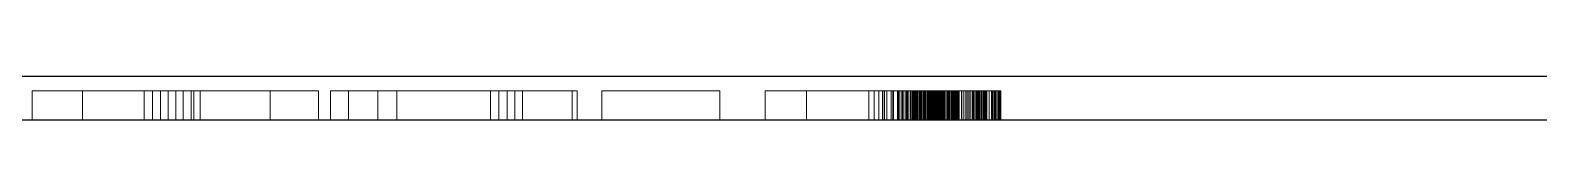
# Paper-space layout '01_三视图' of a CAD drawing. Header units: millimetres. Extents: x 8 to 412, y 8 to 289.
# Drawn here: x 160.76 to 171.17, y 54.5 to 54.8 of the extents above; entities that cross this region are included whole.
import ezdxf

# ---------------------------------------------------------------- set-up
doc = ezdxf.new("R2010")
doc.units = ezdxf.units.MM
doc.linetypes.add('WP_HIDDEN', pattern=[2.3, 1.5, -0.8])
doc.layers.add('HIDDEN', color=7, linetype='WP_HIDDEN', lineweight=13)
doc.layers.add('VISIBLE', color=7, linetype='CONTINUOUS', lineweight=25)

psp = doc.layouts.new('01_三视图')

# ---------------------------------------------------------------- linework, layer by layer
at = {"layer": 'HIDDEN'}
for points in [[(160.777, 54.5), (160.777, 54.7)], [(160.777, 54.7), (161.607, 54.7)], [(161.123, 54.7), (160.777, 54.7)], [(161.123, 54.5), (161.123, 54.7)], [(161.548, 54.7), (161.123, 54.7)], [(161.548, 54.5), (161.548, 54.7)], [(161.606, 54.7), (161.548, 54.7)], [(161.606, 54.5), (161.606, 54.7)], [(161.661, 54.7), (161.606, 54.7)], [(161.607, 54.5), (161.607, 54.7)], [(161.607, 54.7), (161.891, 54.7)], [(161.661, 54.5), (161.661, 54.7)], [(161.715, 54.7), (161.661, 54.7)], [(161.715, 54.5), (161.715, 54.7)], [(161.767, 54.7), (161.715, 54.7)], [(161.818, 54.7), (161.767, 54.7)], [(161.767, 54.5), (161.767, 54.7)], [(161.874, 54.7), (161.818, 54.7)], [(161.818, 54.5), (161.818, 54.7)], [(161.935, 54.7), (161.874, 54.7)], [(161.874, 54.5), (161.874, 54.7)], [(161.891, 54.5), (161.891, 54.7)], [(161.891, 54.7), (162.751, 54.7)], [(162.002, 54.7), (161.935, 54.7)], [(161.935, 54.5), (161.935, 54.7)], [(162.419, 54.7), (162.002, 54.7)], [(162.751, 54.7), (162.419, 54.7)], [(162.419, 54.5), (162.419, 54.7)], [(162.751, 54.5), (162.751, 54.7)], [(162.834, 54.5), (162.834, 54.7)], [(162.834, 54.7), (164.536, 54.7)], [(163.937, 54.7), (162.834, 54.7)], [(164.501, 54.7), (162.959, 54.7)], [(162.959, 54.5), (162.959, 54.7)], [(162.959, 54.7), (164.16, 54.7)], [(164.536, 54.7), (163.162, 54.7)], [(163.162, 54.5), (163.162, 54.7)], [(163.162, 54.7), (163.293, 54.7)], [(163.293, 54.5), (163.293, 54.7)], [(163.293, 54.7), (164.501, 54.7)], [(163.937, 54.5), (163.937, 54.7)], [(163.995, 54.7), (163.937, 54.7)], [(163.995, 54.5), (163.995, 54.7)], [(164.052, 54.7), (163.995, 54.7)], [(164.052, 54.5), (164.052, 54.7)], [(164.107, 54.7), (164.052, 54.7)], [(164.107, 54.5), (164.107, 54.7)], [(164.16, 54.7), (164.107, 54.7)], [(164.16, 54.5), (164.16, 54.7)], [(164.501, 54.5), (164.501, 54.7)], [(164.536, 54.5), (164.536, 54.7)], [(164.707, 54.5), (164.707, 54.7)], [(164.707, 54.7), (165.519, 54.7)], [(165.519, 54.5), (165.519, 54.7)], [(165.833, 54.5), (165.833, 54.7)], [(165.833, 54.7), (166.654, 54.7)], [(166.641, 54.7), (165.833, 54.7)], [(166.118, 54.7), (166.548, 54.7)], [(166.584, 54.7), (166.118, 54.7)], [(166.118, 54.7), (166.616, 54.7)], [(166.654, 54.7), (166.118, 54.7)], [(166.118, 54.5), (166.118, 54.7)], [(166.548, 54.7), (166.656, 54.7)], [(166.548, 54.5), (166.548, 54.7)], [(166.672, 54.7), (166.584, 54.7)], [(166.584, 54.5), (166.584, 54.7)], [(166.616, 54.7), (166.713, 54.7)], [(166.616, 54.5), (166.616, 54.7)], [(166.641, 54.5), (166.641, 54.7)], [(166.701, 54.7), (166.641, 54.7)], [(166.654, 54.5), (166.654, 54.7)], [(166.654, 54.7), (166.753, 54.7)], [(166.718, 54.7), (166.654, 54.7)], [(166.656, 54.7), (166.703, 54.7)], [(166.656, 54.5), (166.656, 54.7)], [(166.746, 54.7), (166.672, 54.7)], [(166.672, 54.5), (166.672, 54.7)], [(166.701, 54.5), (166.701, 54.7)], [(166.758, 54.7), (166.701, 54.7)], [(166.703, 54.7), (166.746, 54.7)], [(166.703, 54.5), (166.703, 54.7)], [(166.713, 54.7), (166.757, 54.7)], [(166.713, 54.5), (166.713, 54.7)], [(166.772, 54.7), (166.718, 54.7)], [(166.718, 54.5), (166.718, 54.7)], [(166.746, 54.7), (166.785, 54.7)], [(166.779, 54.7), (166.746, 54.7)], [(166.746, 54.5), (166.746, 54.7)], [(166.753, 54.5), (166.753, 54.7)], [(166.753, 54.7), (166.799, 54.7)], [(166.757, 54.7), (166.798, 54.7)], [(166.757, 54.5), (166.757, 54.7)], [(166.758, 54.5), (166.758, 54.7)], [(166.812, 54.7), (166.758, 54.7)], [(166.815, 54.7), (166.772, 54.7)], [(166.772, 54.5), (166.772, 54.7)], [(166.808, 54.7), (166.779, 54.7)], [(166.779, 54.5), (166.779, 54.7)], [(166.785, 54.7), (166.82, 54.7)], [(166.785, 54.5), (166.785, 54.7)], [(166.798, 54.7), (166.835, 54.7)], [(166.798, 54.5), (166.798, 54.7)], [(166.799, 54.5), (166.799, 54.7)], [(166.799, 54.7), (166.844, 54.7)], [(166.833, 54.7), (166.808, 54.7)], [(166.808, 54.5), (166.808, 54.7)], [(166.812, 54.5), (166.812, 54.7)], [(166.863, 54.7), (166.812, 54.7)], [(166.848, 54.7), (166.815, 54.7)], [(166.815, 54.5), (166.815, 54.7)], [(166.82, 54.7), (166.85, 54.7)], [(166.82, 54.5), (166.82, 54.7)], [(166.855, 54.7), (166.833, 54.7)], [(166.833, 54.5), (166.833, 54.7)], [(166.835, 54.7), (166.87, 54.7)], [(166.835, 54.5), (166.835, 54.7)], [(166.844, 54.5), (166.844, 54.7)], [(166.844, 54.7), (166.886, 54.7)], [(166.895, 54.7), (166.848, 54.7)], [(166.848, 54.5), (166.848, 54.7)], [(166.85, 54.7), (166.876, 54.7)], [(166.85, 54.5), (166.85, 54.7)], [(166.882, 54.7), (166.855, 54.7)], [(166.855, 54.5), (166.855, 54.7)], [(166.863, 54.5), (166.863, 54.7)], [(166.911, 54.7), (166.863, 54.7)], [(166.87, 54.7), (166.902, 54.7)], [(166.87, 54.5), (166.87, 54.7)], [(166.876, 54.7), (166.899, 54.7)], [(166.876, 54.5), (166.876, 54.7)], [(166.906, 54.7), (166.882, 54.7)], [(166.882, 54.5), (166.882, 54.7)], [(166.886, 54.5), (166.886, 54.7)], [(166.886, 54.7), (166.927, 54.7)], [(166.938, 54.7), (166.895, 54.7)], [(166.895, 54.5), (166.895, 54.7)], [(166.899, 54.7), (166.921, 54.7)], [(166.899, 54.5), (166.899, 54.7)], [(166.902, 54.7), (166.931, 54.7)], [(166.902, 54.5), (166.902, 54.7)], [(166.929, 54.7), (166.906, 54.7)], [(166.906, 54.5), (166.906, 54.7)], [(166.911, 54.5), (166.911, 54.7)], [(166.956, 54.7), (166.911, 54.7)], [(166.921, 54.7), (166.941, 54.7)], [(166.921, 54.5), (166.921, 54.7)], [(166.927, 54.5), (166.927, 54.7)], [(166.927, 54.7), (166.965, 54.7)], [(166.951, 54.7), (166.929, 54.7)], [(166.929, 54.5), (166.929, 54.7)], [(166.931, 54.7), (166.958, 54.7)], [(166.931, 54.5), (166.931, 54.7)], [(166.977, 54.7), (166.938, 54.7)], [(166.938, 54.5), (166.938, 54.7)], [(166.941, 54.7), (166.96, 54.7)], [(166.941, 54.5), (166.941, 54.7)], [(166.97, 54.7), (166.951, 54.7)], [(166.951, 54.5), (166.951, 54.7)], [(166.956, 54.5), (166.956, 54.7)], [(166.998, 54.7), (166.956, 54.7)], [(166.958, 54.7), (166.983, 54.7)], [(166.958, 54.5), (166.958, 54.7)], [(166.96, 54.7), (166.978, 54.7)], [(166.96, 54.5), (166.96, 54.7)], [(166.965, 54.5), (166.965, 54.7)], [(166.965, 54.7), (167.002, 54.7)], [(166.988, 54.7), (166.97, 54.7)], [(166.97, 54.5), (166.97, 54.7)], [(167.013, 54.7), (166.977, 54.7)], [(166.977, 54.5), (166.977, 54.7)], [(166.978, 54.7), (166.994, 54.7)], [(166.978, 54.5), (166.978, 54.7)], [(166.983, 54.7), (167.006, 54.7)], [(166.983, 54.5), (166.983, 54.7)], [(167.005, 54.7), (166.988, 54.7)], [(166.988, 54.5), (166.988, 54.7)], [(166.994, 54.7), (167.009, 54.7)], [(166.994, 54.5), (166.994, 54.7)], [(166.998, 54.5), (166.998, 54.7)], [(167.037, 54.7), (166.998, 54.7)], [(167.002, 54.5), (167.002, 54.7)], [(167.002, 54.7), (167.036, 54.7)], [(167.019, 54.7), (167.005, 54.7)], [(167.005, 54.5), (167.005, 54.7)], [(167.006, 54.7), (167.029, 54.7)], [(167.006, 54.5), (167.006, 54.7)], [(167.009, 54.7), (167.023, 54.7)], [(167.009, 54.5), (167.009, 54.7)], [(167.029, 54.7), (167.013, 54.7)], [(167.013, 54.5), (167.013, 54.7)], [(167.032, 54.7), (167.019, 54.7)], [(167.019, 54.5), (167.019, 54.7)], [(167.023, 54.7), (167.035, 54.7)], [(167.023, 54.5), (167.023, 54.7)], [(167.029, 54.7), (167.049, 54.7)], [(167.044, 54.7), (167.029, 54.7)], [(167.029, 54.5), (167.029, 54.7)], [(167.029, 54.5), (167.029, 54.7)], [(167.043, 54.7), (167.032, 54.7)], [(167.032, 54.5), (167.032, 54.7)], [(167.035, 54.7), (167.045, 54.7)], [(167.035, 54.5), (167.035, 54.7)], [(167.036, 54.5), (167.036, 54.7)], [(167.036, 54.7), (167.069, 54.7)], [(167.037, 54.5), (167.037, 54.7)], [(167.073, 54.7), (167.037, 54.7)], [(167.053, 54.7), (167.043, 54.7)], [(167.043, 54.5), (167.043, 54.7)], [(167.059, 54.7), (167.044, 54.7)], [(167.044, 54.5), (167.044, 54.7)], [(167.045, 54.7), (167.054, 54.7)], [(167.045, 54.5), (167.045, 54.7)], [(167.049, 54.7), (167.068, 54.7)], [(167.049, 54.5), (167.049, 54.7)], [(167.06, 54.7), (167.053, 54.7)], [(167.053, 54.5), (167.053, 54.7)], [(167.054, 54.5), (167.054, 54.7)], [(167.054, 54.7), (167.09, 54.7)], [(167.101, 54.7), (167.054, 54.7)], [(167.054, 54.7), (167.061, 54.7)], [(167.054, 54.5), (167.054, 54.7)], [(167.073, 54.7), (167.059, 54.7)], [(167.059, 54.5), (167.059, 54.7)], [(167.066, 54.7), (167.06, 54.7)], [(167.06, 54.5), (167.06, 54.7)], [(167.061, 54.7), (167.067, 54.7)], [(167.061, 54.5), (167.061, 54.7)], [(167.071, 54.7), (167.066, 54.7)], [(167.066, 54.5), (167.066, 54.7)], [(167.067, 54.7), (167.071, 54.7)], [(167.067, 54.5), (167.067, 54.7)], [(167.068, 54.7), (167.086, 54.7)], [(167.068, 54.5), (167.068, 54.7)], [(167.069, 54.5), (167.069, 54.7)], [(167.069, 54.7), (167.101, 54.7)], [(167.071, 54.7), (167.073, 54.7)], [(167.073, 54.7), (167.071, 54.7)], [(167.071, 54.5), (167.071, 54.7)], [(167.071, 54.5), (167.071, 54.7)], [(167.073, 54.5), (167.073, 54.7)], [(167.107, 54.7), (167.073, 54.7)], [(167.073, 54.7), (167.074, 54.7)], [(167.074, 54.7), (167.073, 54.7)], [(167.086, 54.7), (167.073, 54.7)], [(167.073, 54.5), (167.073, 54.7)], [(167.073, 54.5), (167.073, 54.7)], [(167.073, 54.5), (167.073, 54.7)], [(167.074, 54.5), (167.074, 54.7)], [(167.086, 54.7), (167.102, 54.7)], [(167.098, 54.7), (167.086, 54.7)], [(167.086, 54.5), (167.086, 54.7)], [(167.086, 54.5), (167.086, 54.7)], [(167.09, 54.5), (167.09, 54.7)], [(167.09, 54.7), (167.125, 54.7)], [(167.11, 54.7), (167.098, 54.7)], [(167.098, 54.5), (167.098, 54.7)], [(167.101, 54.5), (167.101, 54.7)], [(167.146, 54.7), (167.101, 54.7)], [(167.101, 54.5), (167.101, 54.7)], [(167.101, 54.7), (167.131, 54.7)], [(167.102, 54.7), (167.117, 54.7)], [(167.102, 54.5), (167.102, 54.7)], [(167.107, 54.5), (167.107, 54.7)], [(167.139, 54.7), (167.107, 54.7)], [(167.121, 54.7), (167.11, 54.7)], [(167.11, 54.5), (167.11, 54.7)], [(167.117, 54.7), (167.129, 54.7)], [(167.117, 54.5), (167.117, 54.7)], [(167.131, 54.7), (167.121, 54.7)], [(167.121, 54.5), (167.121, 54.7)], [(167.125, 54.5), (167.125, 54.7)], [(167.125, 54.7), (167.156, 54.7)], [(167.129, 54.7), (167.14, 54.7)], [(167.129, 54.5), (167.129, 54.7)], [(167.131, 54.5), (167.131, 54.7)], [(167.131, 54.7), (167.16, 54.7)], [(167.14, 54.7), (167.131, 54.7)], [(167.131, 54.5), (167.131, 54.7)], [(167.139, 54.5), (167.139, 54.7)], [(167.17, 54.7), (167.139, 54.7)], [(167.14, 54.7), (167.148, 54.7)], [(167.147, 54.7), (167.14, 54.7)], [(167.14, 54.5), (167.14, 54.7)], [(167.14, 54.5), (167.14, 54.7)], [(167.146, 54.5), (167.146, 54.7)], [(167.187, 54.7), (167.146, 54.7)], [(167.153, 54.7), (167.147, 54.7)], [(167.147, 54.5), (167.147, 54.7)], [(167.148, 54.7), (167.155, 54.7)], [(167.148, 54.5), (167.148, 54.7)], [(167.158, 54.7), (167.153, 54.7)], [(167.153, 54.5), (167.153, 54.7)], [(167.155, 54.7), (167.16, 54.7)], [(167.155, 54.5), (167.155, 54.7)], [(167.156, 54.5), (167.156, 54.7)], [(167.156, 54.7), (167.186, 54.7)], [(167.161, 54.7), (167.158, 54.7)], [(167.158, 54.5), (167.158, 54.7)], [(167.16, 54.5), (167.16, 54.7)], [(167.16, 54.7), (167.187, 54.7)], [(167.16, 54.7), (167.163, 54.7)], [(167.16, 54.5), (167.16, 54.7)], [(167.163, 54.7), (167.161, 54.7)], [(167.161, 54.5), (167.161, 54.7)], [(167.163, 54.7), (167.164, 54.7)], [(167.164, 54.7), (167.163, 54.7)], [(167.163, 54.5), (167.163, 54.7)], [(167.163, 54.5), (167.163, 54.7)], [(167.164, 54.5), (167.164, 54.7)], [(167.17, 54.5), (167.17, 54.7)], [(167.198, 54.7), (167.17, 54.7)], [(167.186, 54.5), (167.186, 54.7)], [(167.186, 54.7), (167.213, 54.7)], [(167.187, 54.5), (167.187, 54.7)], [(167.226, 54.7), (167.187, 54.7)], [(167.187, 54.5), (167.187, 54.7)], [(167.187, 54.7), (167.213, 54.7)], [(167.198, 54.5), (167.198, 54.7)], [(167.224, 54.7), (167.198, 54.7)], [(167.213, 54.5), (167.213, 54.7)], [(167.213, 54.7), (167.238, 54.7)], [(167.213, 54.5), (167.213, 54.7)], [(167.213, 54.7), (167.237, 54.7)], [(167.224, 54.5), (167.224, 54.7)], [(167.248, 54.7), (167.224, 54.7)], [(167.226, 54.5), (167.226, 54.7)], [(167.263, 54.7), (167.226, 54.7)], [(167.237, 54.5), (167.237, 54.7)], [(167.237, 54.7), (167.26, 54.7)], [(167.238, 54.5), (167.238, 54.7)], [(167.238, 54.7), (167.26, 54.7)], [(167.248, 54.5), (167.248, 54.7)], [(167.27, 54.7), (167.248, 54.7)], [(167.26, 54.5), (167.26, 54.7)], [(167.26, 54.7), (167.28, 54.7)], [(167.26, 54.5), (167.26, 54.7)], [(167.26, 54.7), (167.282, 54.7)], [(167.263, 54.5), (167.263, 54.7)], [(167.296, 54.7), (167.263, 54.7)], [(167.27, 54.5), (167.27, 54.7)], [(167.29, 54.7), (167.27, 54.7)], [(167.28, 54.5), (167.28, 54.7)], [(167.28, 54.7), (167.297, 54.7)], [(167.282, 54.5), (167.282, 54.7)], [(167.282, 54.7), (167.304, 54.7)], [(167.29, 54.5), (167.29, 54.7)], [(167.307, 54.7), (167.29, 54.7)], [(167.296, 54.5), (167.296, 54.7)], [(167.326, 54.7), (167.296, 54.7)], [(167.297, 54.5), (167.297, 54.7)], [(167.297, 54.7), (167.313, 54.7)], [(167.304, 54.5), (167.304, 54.7)], [(167.304, 54.7), (167.324, 54.7)], [(167.307, 54.5), (167.307, 54.7)], [(167.322, 54.7), (167.307, 54.7)], [(167.313, 54.5), (167.313, 54.7)], [(167.313, 54.7), (167.325, 54.7)], [(167.322, 54.5), (167.322, 54.7)], [(167.334, 54.7), (167.322, 54.7)], [(167.324, 54.5), (167.324, 54.7)], [(167.324, 54.7), (167.343, 54.7)], [(167.325, 54.5), (167.325, 54.7)], [(167.325, 54.7), (167.336, 54.7)], [(167.326, 54.5), (167.326, 54.7)], [(167.354, 54.7), (167.326, 54.7)], [(167.334, 54.5), (167.334, 54.7)], [(167.343, 54.7), (167.334, 54.7)], [(167.336, 54.5), (167.336, 54.7)], [(167.336, 54.7), (167.344, 54.7)], [(167.343, 54.5), (167.343, 54.7)], [(167.349, 54.7), (167.343, 54.7)], [(167.343, 54.5), (167.343, 54.7)], [(167.343, 54.7), (167.361, 54.7)], [(167.344, 54.5), (167.344, 54.7)], [(167.344, 54.7), (167.35, 54.7)], [(167.349, 54.5), (167.349, 54.7)], [(167.353, 54.7), (167.349, 54.7)], [(167.35, 54.5), (167.35, 54.7)], [(167.35, 54.7), (167.354, 54.7)], [(167.353, 54.5), (167.353, 54.7)], [(167.355, 54.7), (167.353, 54.7)], [(167.354, 54.5), (167.354, 54.7)], [(167.354, 54.7), (167.355, 54.7)], [(167.354, 54.5), (167.354, 54.7)], [(167.379, 54.7), (167.354, 54.7)], [(167.355, 54.5), (167.355, 54.7)], [(167.361, 54.5), (167.361, 54.7)], [(167.361, 54.7), (167.379, 54.7)], [(167.379, 54.5), (167.379, 54.7)], [(167.4, 54.7), (167.379, 54.7)], [(167.379, 54.5), (167.379, 54.7)], [(167.379, 54.7), (167.395, 54.7)], [(167.395, 54.5), (167.395, 54.7)], [(167.395, 54.7), (167.41, 54.7)], [(167.4, 54.5), (167.4, 54.7)], [(167.418, 54.7), (167.4, 54.7)], [(167.41, 54.5), (167.41, 54.7)], [(167.41, 54.7), (167.423, 54.7)], [(167.418, 54.5), (167.418, 54.7)], [(167.433, 54.7), (167.418, 54.7)], [(167.423, 54.5), (167.423, 54.7)], [(167.423, 54.7), (167.434, 54.7)], [(167.433, 54.5), (167.433, 54.7)], [(167.444, 54.7), (167.433, 54.7)], [(167.434, 54.5), (167.434, 54.7)], [(167.434, 54.7), (167.443, 54.7)], [(167.443, 54.5), (167.443, 54.7)], [(167.443, 54.7), (167.45, 54.7)], [(167.444, 54.5), (167.444, 54.7)], [(167.452, 54.7), (167.444, 54.7)], [(167.45, 54.5), (167.45, 54.7)], [(167.45, 54.7), (167.455, 54.7)], [(167.452, 54.5), (167.452, 54.7)], [(167.457, 54.7), (167.452, 54.7)], [(167.455, 54.5), (167.455, 54.7)], [(167.455, 54.7), (167.458, 54.7)], [(167.457, 54.5), (167.457, 54.7)], [(167.459, 54.7), (167.457, 54.7)], [(167.458, 54.5), (167.458, 54.7)], [(167.458, 54.7), (167.459, 54.7)], [(167.459, 54.5), (167.459, 54.7)], [(160.777, 54.5), (161.123, 54.5)], [(161.607, 54.5), (160.777, 54.5)], [(161.123, 54.5), (161.548, 54.5)], [(161.548, 54.5), (161.606, 54.5)], [(161.606, 54.5), (161.661, 54.5)], [(161.891, 54.5), (161.607, 54.5)], [(161.661, 54.5), (161.715, 54.5)], [(161.715, 54.5), (161.767, 54.5)], [(161.767, 54.5), (161.818, 54.5)], [(161.818, 54.5), (161.874, 54.5)], [(161.874, 54.5), (161.935, 54.5)], [(162.751, 54.5), (161.891, 54.5)], [(161.935, 54.5), (162.002, 54.5)], [(162.002, 54.5), (162.419, 54.5)], [(162.419, 54.5), (162.751, 54.5)], [(164.536, 54.5), (162.834, 54.5)], [(162.834, 54.5), (163.937, 54.5)], [(162.959, 54.5), (164.501, 54.5)], [(164.16, 54.5), (162.959, 54.5)], [(163.162, 54.5), (164.536, 54.5)], [(163.293, 54.5), (163.162, 54.5)], [(164.501, 54.5), (163.293, 54.5)], [(163.937, 54.5), (163.995, 54.5)], [(163.995, 54.5), (164.052, 54.5)], [(164.052, 54.5), (164.107, 54.5)], [(164.107, 54.5), (164.16, 54.5)], [(165.519, 54.5), (164.707, 54.5)], [(166.654, 54.5), (165.833, 54.5)], [(165.833, 54.5), (166.641, 54.5)], [(166.548, 54.5), (166.118, 54.5)], [(166.118, 54.5), (166.584, 54.5)], [(166.616, 54.5), (166.118, 54.5)], [(166.118, 54.5), (166.654, 54.5)], [(166.656, 54.5), (166.548, 54.5)], [(166.584, 54.5), (166.672, 54.5)], [(166.713, 54.5), (166.616, 54.5)], [(166.641, 54.5), (166.701, 54.5)], [(166.753, 54.5), (166.654, 54.5)], [(166.654, 54.5), (166.718, 54.5)], [(166.703, 54.5), (166.656, 54.5)], [(166.672, 54.5), (166.746, 54.5)], [(166.701, 54.5), (166.758, 54.5)], [(166.746, 54.5), (166.703, 54.5)], [(166.757, 54.5), (166.713, 54.5)], [(166.718, 54.5), (166.772, 54.5)], [(166.785, 54.5), (166.746, 54.5)], [(166.746, 54.5), (166.779, 54.5)], [(166.799, 54.5), (166.753, 54.5)], [(166.798, 54.5), (166.757, 54.5)], [(166.758, 54.5), (166.812, 54.5)], [(166.772, 54.5), (166.815, 54.5)], [(166.779, 54.5), (166.808, 54.5)], [(166.82, 54.5), (166.785, 54.5)], [(166.835, 54.5), (166.798, 54.5)], [(166.844, 54.5), (166.799, 54.5)], [(166.808, 54.5), (166.833, 54.5)], [(166.812, 54.5), (166.863, 54.5)], [(166.815, 54.5), (166.848, 54.5)], [(166.85, 54.5), (166.82, 54.5)], [(166.833, 54.5), (166.855, 54.5)], [(166.87, 54.5), (166.835, 54.5)], [(166.886, 54.5), (166.844, 54.5)], [(166.848, 54.5), (166.895, 54.5)], [(166.876, 54.5), (166.85, 54.5)], [(166.855, 54.5), (166.882, 54.5)], [(166.863, 54.5), (166.911, 54.5)], [(166.902, 54.5), (166.87, 54.5)], [(166.899, 54.5), (166.876, 54.5)], [(166.882, 54.5), (166.906, 54.5)], [(166.927, 54.5), (166.886, 54.5)], [(166.895, 54.5), (166.938, 54.5)], [(166.921, 54.5), (166.899, 54.5)], [(166.931, 54.5), (166.902, 54.5)], [(166.906, 54.5), (166.929, 54.5)], [(166.911, 54.5), (166.956, 54.5)], [(166.941, 54.5), (166.921, 54.5)], [(166.965, 54.5), (166.927, 54.5)], [(166.929, 54.5), (166.951, 54.5)], [(166.958, 54.5), (166.931, 54.5)], [(166.938, 54.5), (166.977, 54.5)], [(166.96, 54.5), (166.941, 54.5)], [(166.951, 54.5), (166.97, 54.5)], [(166.956, 54.5), (166.998, 54.5)], [(166.983, 54.5), (166.958, 54.5)], [(166.978, 54.5), (166.96, 54.5)], [(167.002, 54.5), (166.965, 54.5)], [(166.97, 54.5), (166.988, 54.5)], [(166.977, 54.5), (167.013, 54.5)], [(166.994, 54.5), (166.978, 54.5)], [(167.006, 54.5), (166.983, 54.5)], [(166.988, 54.5), (167.005, 54.5)], [(167.009, 54.5), (166.994, 54.5)], [(166.998, 54.5), (167.037, 54.5)], [(167.036, 54.5), (167.002, 54.5)], [(167.005, 54.5), (167.019, 54.5)], [(167.029, 54.5), (167.006, 54.5)], [(167.023, 54.5), (167.009, 54.5)], [(167.013, 54.5), (167.029, 54.5)], [(167.019, 54.5), (167.032, 54.5)], [(167.035, 54.5), (167.023, 54.5)], [(167.049, 54.5), (167.029, 54.5)], [(167.029, 54.5), (167.044, 54.5)], [(167.032, 54.5), (167.043, 54.5)], [(167.045, 54.5), (167.035, 54.5)], [(167.069, 54.5), (167.036, 54.5)], [(167.037, 54.5), (167.073, 54.5)], [(167.043, 54.5), (167.053, 54.5)], [(167.044, 54.5), (167.059, 54.5)], [(167.054, 54.5), (167.045, 54.5)], [(167.068, 54.5), (167.049, 54.5)], [(167.053, 54.5), (167.06, 54.5)], [(167.054, 54.5), (167.101, 54.5)], [(167.09, 54.5), (167.054, 54.5)], [(167.061, 54.5), (167.054, 54.5)], [(167.059, 54.5), (167.073, 54.5)], [(167.06, 54.5), (167.066, 54.5)], [(167.067, 54.5), (167.061, 54.5)], [(167.066, 54.5), (167.071, 54.5)], [(167.071, 54.5), (167.067, 54.5)], [(167.086, 54.5), (167.068, 54.5)], [(167.101, 54.5), (167.069, 54.5)], [(167.073, 54.5), (167.071, 54.5)], [(167.071, 54.5), (167.073, 54.5)], [(167.073, 54.5), (167.107, 54.5)], [(167.074, 54.5), (167.073, 54.5)], [(167.073, 54.5), (167.074, 54.5)], [(167.073, 54.5), (167.086, 54.5)], [(167.102, 54.5), (167.086, 54.5)], [(167.086, 54.5), (167.098, 54.5)], [(167.125, 54.5), (167.09, 54.5)], [(167.098, 54.5), (167.11, 54.5)], [(167.131, 54.5), (167.101, 54.5)], [(167.101, 54.5), (167.146, 54.5)], [(167.117, 54.5), (167.102, 54.5)], [(167.107, 54.5), (167.139, 54.5)], [(167.11, 54.5), (167.121, 54.5)], [(167.129, 54.5), (167.117, 54.5)], [(167.121, 54.5), (167.131, 54.5)], [(167.156, 54.5), (167.125, 54.5)], [(167.14, 54.5), (167.129, 54.5)], [(167.16, 54.5), (167.131, 54.5)], [(167.131, 54.5), (167.14, 54.5)], [(167.139, 54.5), (167.17, 54.5)], [(167.148, 54.5), (167.14, 54.5)], [(167.14, 54.5), (167.147, 54.5)], [(167.146, 54.5), (167.187, 54.5)], [(167.147, 54.5), (167.153, 54.5)], [(167.155, 54.5), (167.148, 54.5)], [(167.153, 54.5), (167.158, 54.5)], [(167.16, 54.5), (167.155, 54.5)], [(167.186, 54.5), (167.156, 54.5)], [(167.158, 54.5), (167.161, 54.5)], [(167.187, 54.5), (167.16, 54.5)], [(167.163, 54.5), (167.16, 54.5)], [(167.161, 54.5), (167.163, 54.5)], [(167.164, 54.5), (167.163, 54.5)], [(167.163, 54.5), (167.164, 54.5)], [(167.17, 54.5), (167.198, 54.5)], [(167.213, 54.5), (167.186, 54.5)], [(167.213, 54.5), (167.187, 54.5)], [(167.187, 54.5), (167.226, 54.5)], [(167.198, 54.5), (167.224, 54.5)], [(167.237, 54.5), (167.213, 54.5)], [(167.238, 54.5), (167.213, 54.5)], [(167.224, 54.5), (167.248, 54.5)], [(167.226, 54.5), (167.263, 54.5)], [(167.26, 54.5), (167.237, 54.5)], [(167.26, 54.5), (167.238, 54.5)], [(167.248, 54.5), (167.27, 54.5)], [(167.282, 54.5), (167.26, 54.5)], [(167.28, 54.5), (167.26, 54.5)], [(167.263, 54.5), (167.296, 54.5)], [(167.27, 54.5), (167.29, 54.5)], [(167.297, 54.5), (167.28, 54.5)], [(167.304, 54.5), (167.282, 54.5)], [(167.29, 54.5), (167.307, 54.5)], [(167.296, 54.5), (167.326, 54.5)], [(167.313, 54.5), (167.297, 54.5)], [(167.324, 54.5), (167.304, 54.5)], [(167.307, 54.5), (167.322, 54.5)], [(167.325, 54.5), (167.313, 54.5)], [(167.322, 54.5), (167.334, 54.5)], [(167.343, 54.5), (167.324, 54.5)], [(167.336, 54.5), (167.325, 54.5)], [(167.326, 54.5), (167.354, 54.5)], [(167.334, 54.5), (167.343, 54.5)], [(167.344, 54.5), (167.336, 54.5)], [(167.361, 54.5), (167.343, 54.5)], [(167.343, 54.5), (167.349, 54.5)], [(167.35, 54.5), (167.344, 54.5)], [(167.349, 54.5), (167.353, 54.5)], [(167.354, 54.5), (167.35, 54.5)], [(167.353, 54.5), (167.355, 54.5)], [(167.354, 54.5), (167.379, 54.5)], [(167.355, 54.5), (167.354, 54.5)], [(167.379, 54.5), (167.361, 54.5)], [(167.395, 54.5), (167.379, 54.5)], [(167.379, 54.5), (167.4, 54.5)], [(167.41, 54.5), (167.395, 54.5)], [(167.4, 54.5), (167.418, 54.5)], [(167.423, 54.5), (167.41, 54.5)], [(167.418, 54.5), (167.433, 54.5)], [(167.434, 54.5), (167.423, 54.5)], [(167.433, 54.5), (167.444, 54.5)], [(167.443, 54.5), (167.434, 54.5)], [(167.45, 54.5), (167.443, 54.5)], [(167.444, 54.5), (167.452, 54.5)], [(167.455, 54.5), (167.45, 54.5)], [(167.452, 54.5), (167.457, 54.5)], [(167.458, 54.5), (167.455, 54.5)], [(167.457, 54.5), (167.459, 54.5)], [(167.459, 54.5), (167.458, 54.5)]]:
    psp.add_lwpolyline(points, dxfattribs=at)
at = {"layer": 'VISIBLE'}
for points in [[(123.8, 54.8), (198.2, 54.8)], [(123.8, 54.5), (198.2, 54.5)]]:
    psp.add_lwpolyline(points, dxfattribs=at)

doc.saveas('drawing.dxf')
